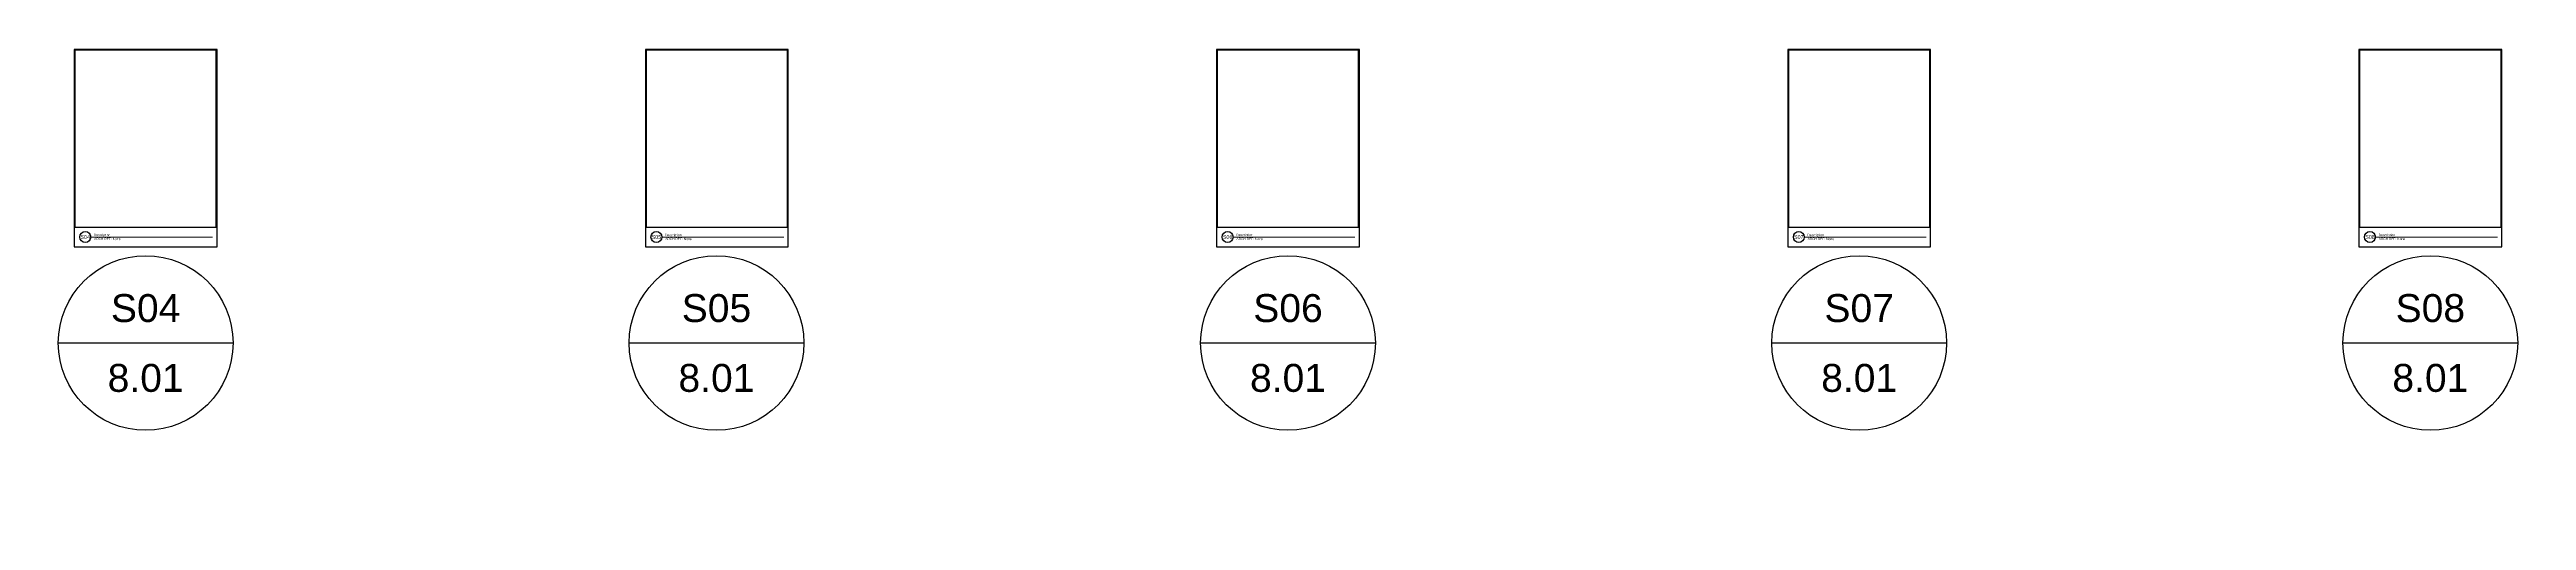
# Model space of a CAD drawing. Header units: inches. Extents: x -301 to 39679, y -468 to 370.
# Drawn here: x 367 to 934, y -422 to -315 of the extents above; entities that cross this region are included whole.
import ezdxf
from ezdxf.enums import TextEntityAlignment as Align

# ---------------------------------------------------------------- set-up
doc = ezdxf.new("R2010")
doc.units = ezdxf.units.IN
doc.header["$MEASUREMENT"] = 0
doc.layers.get('Defpoints').update_dxf_attribs({"color": 3})
doc.layers.add('Defpoints @ 4', color=3, linetype='Continuous', plot=False)
doc.layers.add('NSE-Border', color=156, linetype='Continuous', plot=False)
doc.layers.add('NSE-Detail Border', color=7, linetype='Continuous')
doc.layers.add('Wipeouts', color=7, linetype='Continuous')
doc.layers.add('NSE-Title', color=51, linetype='Continuous', lineweight=9)
doc.styles.add('001 - NSSM - Standard', font='arial.ttf', dxfattribs={"height": 0.1})
doc.styles.add('004 - NSSM - Standard', font='arial.ttf', dxfattribs={"height": 0.4})
doc.styles.add('008 - NSSM - Standard', font='arial.ttf', dxfattribs={"height": 0.8})
doc.styles.add('Anno - NSSM - Standard', font='arial.ttf', dxfattribs={"height": 0.1})

# ---------------------------------------------------------------- blocks, each defined once
blk = doc.blocks.new('*U3')
blk.add_wipeout([(8.13, 1.13), (8.13, 0), (0, 0), (0, 11.31), (8.17, 11.31), (8.17, 0), (8.13, 0), (8.13, 11.27), (0.04, 11.27), (0.04, 1.13)])
at = {"layer": 'Defpoints', "ltscale": 0.0625}
blk.add_lwpolyline([(0.04, 1.13), (8.13, 1.13), (8.13, 11.27), (0.04, 11.27)], close=True, dxfattribs=at)
at = {"layer": 'Defpoints'}
blk.add_circle((0.63, 0.57), 0.312, dxfattribs=at)
at = {"layer": 'NSE-Border', "ltscale": 0.0625}
blk.add_lwpolyline([(0, 0), (8.17, 0), (8.17, 11.31), (0, 11.31)], close=True, dxfattribs=at)
at = {"layer": 'NSE-Title'}
blk.add_line((0.94, 0.57), (7.92, 0.57), dxfattribs=at)
at = {"layer": 'Defpoints', "style": '008 - NSSM - Standard'}
blk.add_attdef('DETAIL_NUMBER', text='', height=0.218, dxfattribs=at).set_placement((0.63, 0.57), align=Align.MIDDLE_CENTER)
at = {"layer": 'NSE-Title', "style": '004 - NSSM - Standard'}
blk.add_text('ARCH REF:', height=0.134, dxfattribs=at).set_placement((1.64, 0.46), align=Align.MIDDLE_CENTER)
for tag, p in [('DETAIL_DESCRIPTION', (1.13, 0.62)), ('ARCH_REF', (2.2, 0.39))]:
    blk.add_attdef(tag, p, '', height=0.134, dxfattribs=at)
blk = doc.blocks.new('*U7')
at = {"style": '001 - NSSM - Standard'}
blk.add_attdef('NOTE2_001', (-0.0001, -0.6356), '', height=0.0001, dxfattribs=at)
blk.add_wipeout([(0, 0.3437), (0.1315, 0.3176), (0.2431, 0.2431), (0.3176, 0.1315), (0.3437, 0), (0.3176, -0.1315), (0.2431, -0.2431), (0.1315, -0.3176), (0, -0.3438), (-0.1315, -0.3176), (-0.2431, -0.2431), (-0.3176, -0.1315), (-0.3438, 0), (-0.3176, 0.1315), (-0.2431, 0.2431), (-0.1315, 0.3176)]).dxf.layer = 'Wipeouts'
blk.add_line((-0.3125, 0), (0.3125, 0))
blk.add_circle((0, 0), 0.3125)
at = {"color": 5, "style": 'Anno - NSSM - Standard'}
for tag, p in [('VIEW_NUMBER', (0, 0.125)), ('SHEET_NUMBER', (0, -0.125))]:
    blk.add_attdef(tag, text='', height=0.1, dxfattribs=at).set_placement(p, align=Align.MIDDLE_CENTER)

msp = doc.modelspace()

# ---------------------------------------------------------------- block references
at = {"layer": 'Defpoints @ 4', "color": 5, "xscale": 64, "yscale": 64, "zscale": 64}
for p, values in [((388.54493, -381.75), {'VIEW_NUMBER': 'S04', 'SHEET_NUMBER': '8.01', 'NOTE2_001': 'Note'}), ((519.21159, -381.75), {'VIEW_NUMBER': 'S05', 'SHEET_NUMBER': '8.01', 'NOTE2_001': 'Note'}), ((650.04573, -381.75), {'VIEW_NUMBER': 'S06', 'SHEET_NUMBER': '8.01', 'NOTE2_001': 'Note'}), ((780.79613, -381.75), {'VIEW_NUMBER': 'S07', 'SHEET_NUMBER': '8.01', 'NOTE2_001': 'Note'}), ((911.54653, -381.75), {'VIEW_NUMBER': 'S08', 'SHEET_NUMBER': '8.01', 'NOTE2_001': 'Note'})]:
    msp.add_blockref('*U7', p, dxfattribs=at).add_auto_attribs(values)

# ---------------------------------------------------------------- next in the draw order: block references
at = {"layer": 'NSE-Detail Border', "xscale": 4, "yscale": 4, "zscale": 4}
for p, values in [((372.20118, -359.75), {'DETAIL_DESCRIPTION': 'Description', 'ARCH_REF': 'None', 'DETAIL_NUMBER': 'S04'}), ((502.95158, -359.75), {'DETAIL_DESCRIPTION': 'Description', 'ARCH_REF': 'None', 'DETAIL_NUMBER': 'S05'}), ((633.70198, -359.75), {'DETAIL_DESCRIPTION': 'Description', 'ARCH_REF': 'None', 'DETAIL_NUMBER': 'S06'}), ((764.45238, -359.75), {'DETAIL_DESCRIPTION': 'Description', 'ARCH_REF': 'None', 'DETAIL_NUMBER': 'S07'}), ((895.20278, -359.75), {'DETAIL_DESCRIPTION': 'Description', 'ARCH_REF': 'None', 'DETAIL_NUMBER': 'S08'})]:
    msp.add_blockref('*U3', p, dxfattribs=at).add_auto_attribs(values)

doc.saveas('drawing.dxf')
